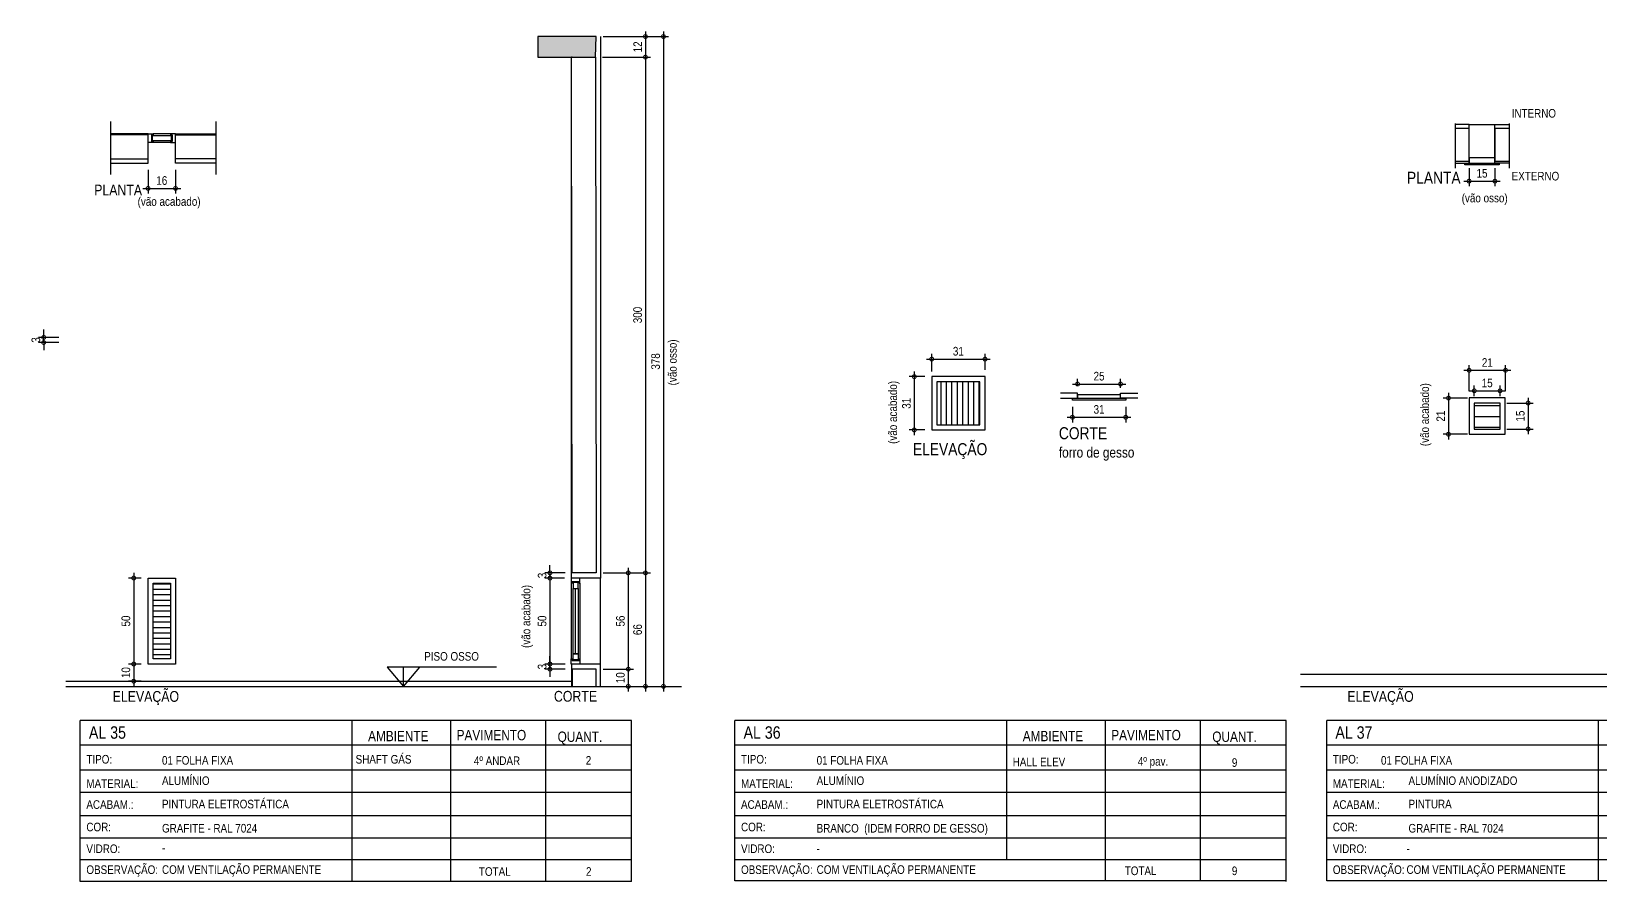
# Model space of a CAD drawing. Header units: metres. Extents: x -0.2 to 51.6, y -20.8 to 5.5.
# Drawn here: x -0.2 to 8.93, y -20.82 to -15.87 of the extents above; entities that cross this region are included whole.
import ezdxf

# ---------------------------------------------------------------- set-up
doc = ezdxf.new("R2010")
doc.units = ezdxf.units.M
for name, color, linetype in [('04-GGBS-DUO-GAS-4º PAV-PR$0$02-GABSGAS-AMERICAS4-SUBSOLO$0$00_GGP227BSGAPEGRLSUBS$0$GG-GA0001', 1, 'Continuous'), ('ARQ-ALV ACAB', 4, 'Continuous'), ('ARQ-ALV OSSO', 5, 'Continuous'), ('ARQ-AUX', 7, 'Continuous'), ('ARQ-AUX2', 2, 'Continuous'), ('ARQ-CAX', 1, 'Continuous'), ('ARQ-CAX @ 1', 1, 'Continuous'), ('ARQ-DIM', 2, 'Continuous'), ('ARQ-ENCH', 1, 'Continuous'), ('ARQ-TXT', 2, 'Continuous'), ('ES-CORTE', 2, 'Continuous')]:
    doc.layers.add(name, color=color, linetype=linetype)
doc.styles.add('Adesa', font='ARIALN.TTF')
doc.styles.get("Standard").update_dxf_attribs({"font": 'arial.ttf'})
doc.dimstyles.new('ADESA 1-0025', dxfattribs={"dimtxt": 0.05, "dimasz": 0.045, "dimexe": 0.03, "dimexo": 0.04, "dimgap": 0.02, "dimtad": 1, "dimtoh": 1, "dimdec": 0, "dimlfac": 100, "dimzin": 4, "dimtxsty": 'Adesa', "dimblk": 'DOTSMALL', "dimcen": 1, "dimdle": 0.03, "dimclrd": 1, "dimclre": 1, "dimclrt": 256, "dimazin": 1, "dimtm": 1e-09, "dimtfac": 1, "dimtdec": 0, "dimtix": 1, "dimtmove": 2, "dimatfit": 0, "dimldrblk": 'DOTSMALL', "dimfxl": 0.8, "dimtvp": 2, "dimtolj": 1, "dimtzin": 0, "dimarcsym": 0})

# ---------------------------------------------------------------- blocks, each defined once
blk = doc.blocks.new('_DotSmall')
at = {"color": 0, "linetype": 'ByBlock', "const_width": 0.5}
blk.add_lwpolyline([(-0.0625, 0, 1), (0.0625, 0, 1)], format="xyb", close=True, dxfattribs=at)
blk = doc.blocks.new('*D568')
at = {"layer": 'ARQ-DIM', "color": 1, "lineweight": -2, "transparency": 16777216}
for p, q in [((0.4779, -16.6762), (0.4779, -16.8137)), ((0.6378, -16.6762), (0.6378, -16.8137)), ((0.4479, -16.7837), (0.6678, -16.7837))]:
    blk.add_line(p, q, dxfattribs=at)
at = {"layer": 'Defpoints', "color": 0, "transparency": 16777216}
for p in [(0.4779, -16.6362), (0.6378, -16.6362), (0.6378, -16.7837)]:
    blk.add_point(p, dxfattribs=at)
at = {"layer": 'ARQ-DIM', "color": 1, "lineweight": -2, "transparency": 16777216, "xscale": 0.045, "yscale": 0.045, "zscale": 0.045, "rotation": 180}
blk.add_blockref('_DotSmall', (0.4779, -16.7837), dxfattribs=at)
at = {"layer": 'ARQ-DIM', "color": 1, "lineweight": -2, "transparency": 16777216, "xscale": 0.045, "yscale": 0.045, "zscale": 0.045}
blk.add_blockref('_DotSmall', (0.6378, -16.7837), dxfattribs=at)
at = {"layer": 'ARQ-DIM', "transparency": 16777216, "insert": (0.5578, -16.7381), "char_height": 0.05, "attachment_point": 5, "style": 'Adesa'}
blk.add_mtext('\\A1;16', dxfattribs=at)
blk = doc.blocks.new('*D569')
at = {"layer": 'ARQ-DIM', "color": 1, "lineweight": -2, "transparency": 16777216}
for p, q in [((3.1252, -19.5803), (3.3009, -19.5803)), ((3.2709, -19.5503), (3.2709, -19.7103)), ((3.1252, -19.6803), (3.3009, -19.6803))]:
    blk.add_line(p, q, dxfattribs=at)
at = {"layer": 'Defpoints', "color": 0, "transparency": 16777216}
for p in [(3.0852, -19.5803), (3.0852, -19.6803), (3.2709, -19.6803)]:
    blk.add_point(p, dxfattribs=at)
at = {"layer": 'ARQ-DIM', "color": 1, "lineweight": -2, "transparency": 16777216, "xscale": 0.045, "yscale": 0.045, "zscale": 0.045}
for p, rotation in [((3.2709, -19.5803), 90), ((3.2709, -19.6803), 270)]:
    blk.add_blockref('_DotSmall', p, dxfattribs=dict(at, rotation=rotation))
at = {"layer": 'ARQ-DIM', "transparency": 16777216, "insert": (3.2254, -19.6303), "char_height": 0.05, "attachment_point": 5, "rotation": 90, "style": 'Adesa'}
blk.add_mtext('\\A1;10', dxfattribs=at)
blk = doc.blocks.new('*D570')
at = {"layer": 'ARQ-DIM', "color": 1, "lineweight": -2, "transparency": 16777216}
for p, q in [((3.1252, -19.0203), (3.3009, -19.0203)), ((3.2709, -18.9903), (3.2709, -19.6103)), ((3.1252, -19.5803), (3.3009, -19.5803))]:
    blk.add_line(p, q, dxfattribs=at)
at = {"layer": 'Defpoints', "color": 0, "transparency": 16777216}
for p in [(3.0852, -19.0203), (3.0852, -19.5803), (3.2709, -19.5803)]:
    blk.add_point(p, dxfattribs=at)
at = {"layer": 'ARQ-DIM', "color": 1, "lineweight": -2, "transparency": 16777216, "xscale": 0.045, "yscale": 0.045, "zscale": 0.045}
for p, rotation in [((3.2709, -19.0203), 90), ((3.2709, -19.5803), 270)]:
    blk.add_blockref('_DotSmall', p, dxfattribs=dict(at, rotation=rotation))
at = {"layer": 'ARQ-DIM', "transparency": 16777216, "insert": (3.2254, -19.3003), "char_height": 0.05, "attachment_point": 5, "rotation": 90, "style": 'Adesa'}
blk.add_mtext('\\A1;56', dxfattribs=at)
blk = doc.blocks.new('*D571')
at = {"layer": 'ARQ-DIM', "color": 1, "lineweight": -2, "transparency": 16777216}
for p, q in [((3.371, -15.8703), (3.371, -16.0503)), ((3.1258, -15.9003), (3.401, -15.9003)), ((3.1202, -16.0203), (3.401, -16.0203))]:
    blk.add_line(p, q, dxfattribs=at)
at = {"layer": 'Defpoints', "color": 0, "transparency": 16777216}
for p in [(3.0858, -15.9003), (3.0802, -16.0203), (3.371, -16.0203)]:
    blk.add_point(p, dxfattribs=at)
at = {"layer": 'ARQ-DIM', "color": 1, "lineweight": -2, "transparency": 16777216, "xscale": 0.045, "yscale": 0.045, "zscale": 0.045}
for p, rotation in [((3.371, -15.9003), 90), ((3.371, -16.0203), 270)]:
    blk.add_blockref('_DotSmall', p, dxfattribs=dict(at, rotation=rotation))
at = {"layer": 'ARQ-DIM', "transparency": 16777216, "insert": (3.3259, -15.9603), "char_height": 0.05, "attachment_point": 5, "rotation": 90, "style": 'Adesa'}
blk.add_mtext('\\A1;12', dxfattribs=at)
blk = doc.blocks.new('*D572')
at = {"layer": 'ARQ-DIM', "color": 1, "lineweight": -2, "transparency": 16777216}
for p, q in [((3.3409, -19.0203), (3.401, -19.0203)), ((3.371, -18.9903), (3.371, -19.7103)), ((3.2531, -19.6803), (3.401, -19.6803))]:
    blk.add_line(p, q, dxfattribs=at)
at = {"layer": 'Defpoints', "color": 0, "transparency": 16777216}
for p in [(3.3009, -19.0203), (3.2131, -19.6803), (3.371, -19.6803)]:
    blk.add_point(p, dxfattribs=at)
at = {"layer": 'ARQ-DIM', "color": 1, "lineweight": -2, "transparency": 16777216, "xscale": 0.045, "yscale": 0.045, "zscale": 0.045}
for p, rotation in [((3.371, -19.0203), 90), ((3.371, -19.6803), 270)]:
    blk.add_blockref('_DotSmall', p, dxfattribs=dict(at, rotation=rotation))
at = {"layer": 'ARQ-DIM', "transparency": 16777216, "insert": (3.3254, -19.3503), "char_height": 0.05, "attachment_point": 5, "rotation": 90, "style": 'Adesa'}
blk.add_mtext('\\A1;66', dxfattribs=at)
blk = doc.blocks.new('*D573')
at = {"layer": 'ARQ-DIM', "color": 1, "lineweight": -2, "transparency": 16777216}
for p, q in [((3.4757, -15.8703), (3.4757, -19.7103)), ((3.4031, -15.9003), (3.5057, -15.9003)), ((3.367, -19.6803), (3.5057, -19.6803))]:
    blk.add_line(p, q, dxfattribs=at)
at = {"layer": 'Defpoints', "color": 0, "transparency": 16777216}
for p in [(3.3631, -15.9003), (3.327, -19.6803), (3.4757, -19.6803)]:
    blk.add_point(p, dxfattribs=at)
at = {"layer": 'ARQ-DIM', "color": 1, "lineweight": -2, "transparency": 16777216, "xscale": 0.045, "yscale": 0.045, "zscale": 0.045}
for p, rotation in [((3.4757, -15.9003), 90), ((3.4757, -19.6803), 270)]:
    blk.add_blockref('_DotSmall', p, dxfattribs=dict(at, rotation=rotation))
at = {"layer": 'ARQ-DIM', "transparency": 16777216, "insert": (3.4302, -17.7903), "char_height": 0.05, "attachment_point": 5, "rotation": 90, "style": 'Adesa'}
blk.add_mtext('\\A1;378', dxfattribs=at)
blk = doc.blocks.new('*D574')
at = {"layer": 'ARQ-DIM', "color": 1, "lineweight": -2, "transparency": 16777216}
for p, q in [((2.8996, -19.0503), (2.7856, -19.0503)), ((2.8156, -19.0203), (2.8156, -19.5804)), ((2.8996, -19.5504), (2.7856, -19.5504))]:
    blk.add_line(p, q, dxfattribs=at)
at = {"layer": 'Defpoints', "color": 0, "transparency": 16777216}
for p in [(2.9396, -19.0503), (2.8156, -19.5504), (2.9396, -19.5504)]:
    blk.add_point(p, dxfattribs=at)
at = {"layer": 'ARQ-DIM', "color": 1, "lineweight": -2, "transparency": 16777216, "xscale": 0.045, "yscale": 0.045, "zscale": 0.045}
for p, rotation in [((2.8156, -19.0503), 90), ((2.8156, -19.5504), 270)]:
    blk.add_blockref('_DotSmall', p, dxfattribs=dict(at, rotation=rotation))
at = {"layer": 'ARQ-DIM', "transparency": 16777216, "insert": (2.7701, -19.3004), "char_height": 0.05, "attachment_point": 5, "rotation": 90, "style": 'Adesa'}
blk.add_mtext('\\A1;50', dxfattribs=at)
blk = doc.blocks.new('*D575')
at = {"layer": 'ARQ-DIM', "color": 1, "lineweight": -2, "transparency": 16777216}
for p, q in [((2.8156, -19.0203), (2.8156, -18.9753)), ((2.9046, -19.0203), (2.7856, -19.0203)), ((2.8996, -19.0504), (2.7856, -19.0504)), ((2.8156, -19.0203), (2.8156, -19.0504)), ((2.8156, -19.0504), (2.8156, -19.0954))]:
    blk.add_line(p, q, dxfattribs=at)
at = {"layer": 'Defpoints', "color": 0, "transparency": 16777216}
for p in [(2.8156, -19.0504), (2.9396, -19.0504), (2.9446, -19.0203)]:
    blk.add_point(p, dxfattribs=at)
at = {"layer": 'ARQ-DIM', "color": 1, "lineweight": -2, "transparency": 16777216, "xscale": 0.045, "yscale": 0.045, "zscale": 0.045}
for p, rotation in [((2.8156, -19.0203), 270), ((2.8156, -19.0504), 90)]:
    blk.add_blockref('_DotSmall', p, dxfattribs=dict(at, rotation=rotation))
at = {"layer": 'ARQ-DIM', "transparency": 16777216, "insert": (2.7701, -19.0354), "char_height": 0.05, "attachment_point": 5, "rotation": 90, "style": 'Adesa'}
blk.add_mtext('\\A1;3', dxfattribs=at)
blk = doc.blocks.new('*D576')
at = {"layer": 'ARQ-DIM', "color": 1, "lineweight": -2, "transparency": 16777216}
for p, q in [((2.8156, -19.5504), (2.8156, -19.5054)), ((2.9046, -19.5504), (2.7856, -19.5504)), ((2.9046, -19.5804), (2.7856, -19.5804)), ((2.8156, -19.5804), (2.8156, -19.5504)), ((2.8156, -19.5804), (2.8156, -19.6254))]:
    blk.add_line(p, q, dxfattribs=at)
at = {"layer": 'Defpoints', "color": 0, "transparency": 16777216}
for p in [(2.8156, -19.5504), (2.9446, -19.5504), (2.9446, -19.5804)]:
    blk.add_point(p, dxfattribs=at)
at = {"layer": 'ARQ-DIM', "color": 1, "lineweight": -2, "transparency": 16777216, "xscale": 0.045, "yscale": 0.045, "zscale": 0.045}
for p, rotation in [((2.8156, -19.5504), 270), ((2.8156, -19.5804), 90)]:
    blk.add_blockref('_DotSmall', p, dxfattribs=dict(at, rotation=rotation))
at = {"layer": 'ARQ-DIM', "transparency": 16777216, "insert": (2.7701, -19.5654), "char_height": 0.05, "attachment_point": 5, "rotation": 90, "style": 'Adesa'}
blk.add_mtext('\\A1;3', dxfattribs=at)
blk = doc.blocks.new('*D577')
at = {"layer": 'ARQ-DIM', "color": 1, "lineweight": -2, "transparency": 16777216}
for p, q in [((3.1202, -16.0203), (3.401, -16.0203)), ((3.371, -15.9903), (3.371, -19.0503)), ((3.253, -19.0203), (3.401, -19.0203))]:
    blk.add_line(p, q, dxfattribs=at)
at = {"layer": 'Defpoints', "color": 0, "transparency": 16777216}
for p in [(3.0802, -16.0203), (3.213, -19.0203), (3.371, -19.0203)]:
    blk.add_point(p, dxfattribs=at)
at = {"layer": 'ARQ-DIM', "color": 1, "lineweight": -2, "transparency": 16777216, "xscale": 0.045, "yscale": 0.045, "zscale": 0.045}
for p, rotation in [((3.371, -16.0203), 90), ((3.371, -19.0203), 270)]:
    blk.add_blockref('_DotSmall', p, dxfattribs=dict(at, rotation=rotation))
at = {"layer": 'ARQ-DIM', "transparency": 16777216, "insert": (3.3254, -17.5203), "char_height": 0.05, "attachment_point": 5, "rotation": 90, "style": 'Adesa'}
blk.add_mtext('\\A1;300', dxfattribs=at)
blk = doc.blocks.new('*U578')
at = {"color": 0, "linetype": 'ByBlock', "ltscale": 0.5}
for points in [[(0.02, -0.045), (0.02, -0.045), (0.02, -0.045), (0.02, -0.045), (0.02, -0.045), (0.02, -0.045), (0.02, -0.045), (0.02, -0.045), (0.02, -0.045), (0.03, -0.045), (0.03, -0.05), (0, -0.05), (0, 0), (0.03, 0), (0.03, -0.005), (0.02, -0.005), (0.02, -0.045)], [(0.4801, -0.045), (0.4801, -0.045), (0.4801, -0.045), (0.4801, -0.045), (0.4801, -0.045), (0.4801, -0.045), (0.4801, -0.045), (0.4801, -0.045), (0.4801, -0.045), (0.4701, -0.045), (0.4701, -0.05), (0.5001, -0.05), (0.5001, 0), (0.4701, 0), (0.4701, -0.005), (0.4801, -0.005), (0.4801, -0.045)], [(0.025, -0.01), (0.06, -0.01), (0.06, -0.04), (0.025, -0.04)], [(0.4751, -0.01), (0.4401, -0.01), (0.4401, -0.04), (0.4751, -0.04)]]:
    blk.add_lwpolyline(points, close=True, dxfattribs=at)
at = {"color": 8, "linetype": 'ByBlock', "ltscale": 0.5}
for points in [[(0.4701, 0), (0.03, 0)], [(0.4701, -0.05), (0.03, -0.05)]]:
    blk.add_lwpolyline(points, dxfattribs=at)
at = {"color": 7, "linetype": 'ByBlock', "ltscale": 0.5}
blk.add_lwpolyline([(0.4401, -0.01), (0.4401, -0.04), (0.06, -0.04), (0.06, -0.01)], close=True, dxfattribs=at)
blk.add_lwpolyline([(0.06, -0.025), (0.4401, -0.025)], dxfattribs=at)
blk = doc.blocks.new('*D579')
at = {"layer": 'ARQ-DIM', "color": 1, "lineweight": -2, "transparency": 16777216}
for p, q in [((0.4379, -19.0503), (0.3647, -19.0503)), ((0.3947, -19.0203), (0.3947, -19.5803)), ((0.4379, -19.5503), (0.3647, -19.5503))]:
    blk.add_line(p, q, dxfattribs=at)
at = {"layer": 'Defpoints', "color": 0, "transparency": 16777216}
for p in [(0.4779, -19.0503), (0.3947, -19.5503), (0.4779, -19.5503)]:
    blk.add_point(p, dxfattribs=at)
at = {"layer": 'ARQ-DIM', "color": 1, "lineweight": -2, "transparency": 16777216, "xscale": 0.045, "yscale": 0.045, "zscale": 0.045}
for p, rotation in [((0.3947, -19.0503), 90), ((0.3947, -19.5503), 270)]:
    blk.add_blockref('_DotSmall', p, dxfattribs=dict(at, rotation=rotation))
at = {"layer": 'ARQ-DIM', "transparency": 16777216, "insert": (0.3492, -19.3003), "char_height": 0.05, "attachment_point": 5, "rotation": 90, "style": 'Adesa'}
blk.add_mtext('\\A1;50', dxfattribs=at)
blk = doc.blocks.new('*D580')
at = {"layer": 'ARQ-DIM', "color": 1, "lineweight": -2, "transparency": 16777216}
for p, q in [((0.3947, -19.5203), (0.3947, -19.6803)), ((0.4379, -19.5503), (0.3647, -19.5503)), ((0.4379, -19.6503), (0.3647, -19.6503))]:
    blk.add_line(p, q, dxfattribs=at)
at = {"layer": 'Defpoints', "color": 0, "transparency": 16777216}
for p in [(0.4779, -19.5503), (0.3947, -19.6503), (0.4779, -19.6503)]:
    blk.add_point(p, dxfattribs=at)
at = {"layer": 'ARQ-DIM', "color": 1, "lineweight": -2, "transparency": 16777216, "xscale": 0.045, "yscale": 0.045, "zscale": 0.045}
for p, rotation in [((0.3947, -19.5503), 90), ((0.3947, -19.6503), 270)]:
    blk.add_blockref('_DotSmall', p, dxfattribs=dict(at, rotation=rotation))
at = {"layer": 'ARQ-DIM', "transparency": 16777216, "insert": (0.3492, -19.6003), "char_height": 0.05, "attachment_point": 5, "rotation": 90, "style": 'Adesa'}
blk.add_mtext('\\A1;10', dxfattribs=at)
blk = doc.blocks.new('*D679')
at = {"layer": 'ARQ-DIM', "color": 1, "lineweight": -2, "transparency": 16777216}
for p, q in [((5.0059, -17.7766), (5.3759, -17.7766)), ((5.0359, -17.8487), (5.0359, -17.7466)), ((5.3459, -17.8387), (5.3459, -17.7466))]:
    blk.add_line(p, q, dxfattribs=at)
at = {"layer": 'Defpoints', "color": 0, "transparency": 16777216}
for p in [(5.3459, -17.7766), (5.3459, -17.8787), (5.0359, -17.8887)]:
    blk.add_point(p, dxfattribs=at)
at = {"layer": 'ARQ-DIM', "color": 1, "lineweight": -2, "transparency": 16777216, "xscale": 0.045, "yscale": 0.045, "zscale": 0.045, "rotation": 180}
blk.add_blockref('_DotSmall', (5.0359, -17.7766), dxfattribs=at)
at = {"layer": 'ARQ-DIM', "color": 1, "lineweight": -2, "transparency": 16777216, "xscale": 0.045, "yscale": 0.045, "zscale": 0.045}
blk.add_blockref('_DotSmall', (5.3459, -17.7766), dxfattribs=at)
at = {"layer": 'ARQ-DIM', "transparency": 16777216, "insert": (5.1909, -17.7311), "char_height": 0.05, "attachment_point": 5, "style": 'Adesa'}
blk.add_mtext('\\A1;31', dxfattribs=at)
blk = doc.blocks.new('*D680')
at = {"layer": 'ARQ-DIM', "color": 1, "lineweight": -2, "transparency": 16777216}
for p, q in [((4.9959, -17.8787), (4.9045, -17.8787)), ((4.9345, -17.8487), (4.9345, -18.2187)), ((4.9959, -18.1887), (4.9045, -18.1887))]:
    blk.add_line(p, q, dxfattribs=at)
at = {"layer": 'Defpoints', "color": 0, "transparency": 16777216}
for p in [(5.0359, -17.8787), (4.9345, -18.1887), (5.0359, -18.1887)]:
    blk.add_point(p, dxfattribs=at)
at = {"layer": 'ARQ-DIM', "color": 1, "lineweight": -2, "transparency": 16777216, "xscale": 0.045, "yscale": 0.045, "zscale": 0.045}
for p, rotation in [((4.9345, -17.8787), 90), ((4.9345, -18.1887), 270)]:
    blk.add_blockref('_DotSmall', p, dxfattribs=dict(at, rotation=rotation))
at = {"layer": 'ARQ-DIM', "transparency": 16777216, "insert": (4.889, -18.0337), "char_height": 0.05, "attachment_point": 5, "rotation": 90, "style": 'Adesa'}
blk.add_mtext('\\A1;31', dxfattribs=at)
blk = doc.blocks.new('*D681')
at = {"layer": 'ARQ-DIM', "color": 1, "lineweight": -2, "transparency": 16777216}
for p, q in [((5.8543, -18.0546), (5.8543, -18.145)), ((6.1643, -18.0546), (6.1643, -18.145)), ((5.8243, -18.115), (6.1943, -18.115))]:
    blk.add_line(p, q, dxfattribs=at)
at = {"layer": 'Defpoints', "color": 0, "transparency": 16777216}
for p in [(5.8543, -18.0146), (6.1643, -18.0146), (6.1643, -18.115)]:
    blk.add_point(p, dxfattribs=at)
at = {"layer": 'ARQ-DIM', "color": 1, "lineweight": -2, "transparency": 16777216, "xscale": 0.045, "yscale": 0.045, "zscale": 0.045, "rotation": 180}
blk.add_blockref('_DotSmall', (5.8543, -18.115), dxfattribs=at)
at = {"layer": 'ARQ-DIM', "color": 1, "lineweight": -2, "transparency": 16777216, "xscale": 0.045, "yscale": 0.045, "zscale": 0.045}
blk.add_blockref('_DotSmall', (6.1643, -18.115), dxfattribs=at)
at = {"layer": 'ARQ-DIM', "transparency": 16777216, "insert": (6.0093, -18.0695), "char_height": 0.05, "attachment_point": 5, "style": 'Adesa'}
blk.add_mtext('\\A1;31', dxfattribs=at)
blk = doc.blocks.new('*D682')
at = {"layer": 'ARQ-DIM', "color": 1, "lineweight": -2, "transparency": 16777216}
for p, q in [((5.8543, -17.9217), (6.1643, -17.9217)), ((5.8843, -17.9346), (5.8843, -17.8917)), ((6.1343, -17.9446), (6.1343, -17.8917))]:
    blk.add_line(p, q, dxfattribs=at)
at = {"layer": 'Defpoints', "color": 0, "transparency": 16777216}
for p in [(5.8843, -17.9746), (6.1343, -17.9217), (6.1343, -17.9846)]:
    blk.add_point(p, dxfattribs=at)
at = {"layer": 'ARQ-DIM', "color": 1, "lineweight": -2, "transparency": 16777216, "xscale": 0.045, "yscale": 0.045, "zscale": 0.045, "rotation": 180}
blk.add_blockref('_DotSmall', (5.8843, -17.9217), dxfattribs=at)
at = {"layer": 'ARQ-DIM', "color": 1, "lineweight": -2, "transparency": 16777216, "xscale": 0.045, "yscale": 0.045, "zscale": 0.045}
blk.add_blockref('_DotSmall', (6.1343, -17.9217), dxfattribs=at)
at = {"layer": 'ARQ-DIM', "transparency": 16777216, "insert": (6.0093, -17.8762), "char_height": 0.05, "attachment_point": 5, "style": 'Adesa'}
blk.add_mtext('\\A1;25', dxfattribs=at)
blk = doc.blocks.new('04-GGBS-DUO-GAS-4º PAV-PR$0$02-GABSGAS-AMERICAS4-SUBSOLO$0$00_GGP227BSGAPEGRLSUBS$0$04_GGP253BSGAAP3PAV$0$GRELHA')
at = {"layer": 'ARQ-CAX'}
h = blk.add_hatch(dxfattribs=at)
h.set_pattern_fill('LINE', scale=0.01)
h.set_pattern_definition([(0, (0.01, 0.085), (0, 0.03175), [])])
h.paths.add_polyline_path([(0.01, 0.21), (0.01, -0.04), (0.26, -0.04), (0.26, 0.21)])
for points in [[(-0.02, 0.24), (0.29, 0.24), (0.29, -0.07), (-0.02, -0.07)], [(0.01, 0.21), (0.26, 0.21), (0.26, -0.04), (0.01, -0.04)]]:
    blk.add_lwpolyline(points, close=True, dxfattribs=at)
blk = doc.blocks.new('*D686')
at = {"layer": 'ARQ-DIM', "color": 1, "lineweight": -2, "transparency": 16777216}
for p, q in [((8.1615, -16.6662), (8.1615, -16.7715)), ((8.3115, -16.6662), (8.3115, -16.7715)), ((8.1315, -16.7415), (8.3415, -16.7415))]:
    blk.add_line(p, q, dxfattribs=at)
at = {"layer": 'Defpoints', "color": 0, "transparency": 16777216}
for p in [(8.1615, -16.6262), (8.3115, -16.6262), (8.3115, -16.7415)]:
    blk.add_point(p, dxfattribs=at)
at = {"layer": 'ARQ-DIM', "color": 1, "lineweight": -2, "transparency": 16777216, "xscale": 0.045, "yscale": 0.045, "zscale": 0.045, "rotation": 180}
blk.add_blockref('_DotSmall', (8.1615, -16.7415), dxfattribs=at)
at = {"layer": 'ARQ-DIM', "color": 1, "lineweight": -2, "transparency": 16777216, "xscale": 0.045, "yscale": 0.045, "zscale": 0.045}
blk.add_blockref('_DotSmall', (8.3115, -16.7415), dxfattribs=at)
at = {"layer": 'ARQ-DIM', "transparency": 16777216, "insert": (8.2365, -16.696), "char_height": 0.05, "attachment_point": 5, "style": 'Adesa'}
blk.add_mtext('\\A1;15', dxfattribs=at)
blk = doc.blocks.new('*D684')
at = {"layer": 'ARQ-DIM', "color": 1, "lineweight": -2, "transparency": 16777216}
for p, q in [((8.0414, -17.9734), (8.0414, -18.2434)), ((8.1515, -18.0034), (8.0114, -18.0034)), ((8.1515, -18.2134), (8.0114, -18.2134))]:
    blk.add_line(p, q, dxfattribs=at)
at = {"layer": 'Defpoints', "color": 0, "transparency": 16777216}
for p in [(8.1915, -18.0034), (8.0414, -18.2134), (8.1915, -18.2134)]:
    blk.add_point(p, dxfattribs=at)
at = {"layer": 'ARQ-DIM', "color": 1, "lineweight": -2, "transparency": 16777216, "xscale": 0.045, "yscale": 0.045, "zscale": 0.045}
for p, rotation in [((8.0414, -18.0034), 90), ((8.0414, -18.2134), 270)]:
    blk.add_blockref('_DotSmall', p, dxfattribs=dict(at, rotation=rotation))
at = {"layer": 'ARQ-DIM', "transparency": 16777216, "insert": (7.9963, -18.1084), "char_height": 0.05, "attachment_point": 5, "rotation": 90, "style": 'Adesa'}
blk.add_mtext('\\A1;21', dxfattribs=at)
blk = doc.blocks.new('*D685')
at = {"layer": 'ARQ-DIM', "color": 1, "lineweight": -2, "transparency": 16777216}
for p, q in [((8.1615, -17.9611), (8.3715, -17.9611)), ((8.1915, -17.9923), (8.1915, -17.9311)), ((8.3415, -17.9923), (8.3415, -17.9311))]:
    blk.add_line(p, q, dxfattribs=at)
at = {"layer": 'Defpoints', "color": 0, "transparency": 16777216}
for p in [(8.3415, -17.9611), (8.1915, -18.0323), (8.3415, -18.0323)]:
    blk.add_point(p, dxfattribs=at)
at = {"layer": 'ARQ-DIM', "color": 1, "lineweight": -2, "transparency": 16777216, "xscale": 0.045, "yscale": 0.045, "zscale": 0.045, "rotation": 180}
blk.add_blockref('_DotSmall', (8.1915, -17.9611), dxfattribs=at)
at = {"layer": 'ARQ-DIM', "color": 1, "lineweight": -2, "transparency": 16777216, "xscale": 0.045, "yscale": 0.045, "zscale": 0.045}
blk.add_blockref('_DotSmall', (8.3415, -17.9611), dxfattribs=at)
at = {"layer": 'ARQ-DIM', "transparency": 16777216, "insert": (8.2665, -17.9155), "char_height": 0.05, "attachment_point": 5, "style": 'Adesa'}
blk.add_mtext('\\A1;15', dxfattribs=at)
blk = doc.blocks.new('*D687')
at = {"layer": 'ARQ-DIM', "color": 1, "lineweight": -2, "transparency": 16777216}
for p, q in [((8.3815, -18.0323), (8.5346, -18.0323)), ((8.5046, -18.0023), (8.5046, -18.2134)), ((8.3815, -18.1834), (8.5346, -18.1834))]:
    blk.add_line(p, q, dxfattribs=at)
at = {"layer": 'Defpoints', "color": 0, "transparency": 16777216}
for p in [(8.3415, -18.0323), (8.3415, -18.1834), (8.5046, -18.1834)]:
    blk.add_point(p, dxfattribs=at)
at = {"layer": 'ARQ-DIM', "color": 1, "lineweight": -2, "transparency": 16777216, "xscale": 0.045, "yscale": 0.045, "zscale": 0.045}
for p, rotation in [((8.5046, -18.0323), 90), ((8.5046, -18.1834), 270)]:
    blk.add_blockref('_DotSmall', p, dxfattribs=dict(at, rotation=rotation))
at = {"layer": 'ARQ-DIM', "transparency": 16777216, "insert": (8.4591, -18.1079), "char_height": 0.05, "attachment_point": 5, "rotation": 90, "style": 'Adesa'}
blk.add_mtext('\\A1;15', dxfattribs=at)
blk = doc.blocks.new('*D730')
at = {"layer": 'ARQ-DIM', "color": 1, "lineweight": -2, "transparency": 16777216}
for p, q in [((8.1315, -17.8416), (8.4033, -17.8416)), ((8.1615, -17.9623), (8.1615, -17.8116)), ((8.3733, -17.9623), (8.3733, -17.8116))]:
    blk.add_line(p, q, dxfattribs=at)
at = {"layer": 'Defpoints', "color": 0, "transparency": 16777216}
for p in [(8.3733, -17.8416), (8.1615, -18.0023), (8.3733, -18.0023)]:
    blk.add_point(p, dxfattribs=at)
at = {"layer": 'ARQ-DIM', "color": 1, "lineweight": -2, "transparency": 16777216, "xscale": 0.045, "yscale": 0.045, "zscale": 0.045, "rotation": 180}
blk.add_blockref('_DotSmall', (8.1615, -17.8416), dxfattribs=at)
at = {"layer": 'ARQ-DIM', "color": 1, "lineweight": -2, "transparency": 16777216, "xscale": 0.045, "yscale": 0.045, "zscale": 0.045}
blk.add_blockref('_DotSmall', (8.3733, -17.8416), dxfattribs=at)
at = {"layer": 'ARQ-DIM', "transparency": 16777216, "insert": (8.2674, -17.7965), "char_height": 0.05, "attachment_point": 5, "style": 'Adesa'}
blk.add_mtext('\\A1;21', dxfattribs=at)
blk = doc.blocks.new('*D746')
at = {"layer": 'ARQ-DIM', "color": 1, "lineweight": -2, "transparency": 16777216}
for p, q in [((-0.1289, -17.6503), (-0.1289, -17.6053)), ((-0.04, -17.6503), (-0.1589, -17.6503)), ((-0.04, -17.6803), (-0.1589, -17.6803)), ((-0.1289, -17.6803), (-0.1289, -17.6503)), ((-0.1289, -17.6803), (-0.1289, -17.7253))]:
    blk.add_line(p, q, dxfattribs=at)
at = {"layer": 'Defpoints', "color": 0, "transparency": 16777216}
for p in [(-0.1289, -17.6503), (0, -17.6503), (0, -17.6803)]:
    blk.add_point(p, dxfattribs=at)
at = {"layer": 'ARQ-DIM', "color": 1, "lineweight": -2, "transparency": 16777216, "xscale": 0.045, "yscale": 0.045, "zscale": 0.045}
for p, rotation in [((-0.1289, -17.6503), 270), ((-0.1289, -17.6803), 90)]:
    blk.add_blockref('_DotSmall', p, dxfattribs=dict(at, rotation=rotation))
at = {"layer": 'ARQ-DIM', "transparency": 16777216, "insert": (-0.1745, -17.6653), "char_height": 0.05, "attachment_point": 5, "rotation": 90, "style": 'Adesa'}
blk.add_mtext('\\A1;3', dxfattribs=at)
blk = doc.blocks.new('ALUMINIO')
h = blk.add_hatch(color=8)
h.dxf.hatch_style = 1
h.paths.add_polyline_path([(2.9452, -16.0203), (3.0802, -16.0203), (3.0852, -15.9003), (2.7452, -15.9003), (2.7452, -16.0203)])
at = {"layer": 'ARQ-AUX'}
h = blk.add_hatch(dxfattribs=at)
h.set_pattern_fill('LINE', color=256, scale=0.01)
h.set_pattern_definition([(0, (0.005476, -0.160148), (0, 0.03175), [])])
h.paths.add_polyline_path([(0.5079, -19.0803), (0.6079, -19.0803), (0.6079, -19.5203), (0.5079, -19.5203)])
at = {"layer": 'ARQ-CAX'}
h = blk.add_hatch(dxfattribs=at)
h.set_pattern_fill('LINE', scale=0.02)
h.set_pattern_definition([(0, (8.191476, -18.17337), (0, 0.0635), [])])
h.paths.add_polyline_path([(8.1915, -18.1834), (8.3415, -18.1834), (8.3415, -18.0323), (8.1915, -18.0323)])
at = {"color": 8}
blk.add_line((2.7452, -15.9003), (2.7452, -16.0203), dxfattribs=at)
for points in [[(8.0794, -16.4058), (8.0794, -16.6661)], [(8.3935, -16.4058), (8.3935, -16.6661)]]:
    blk.add_lwpolyline(points)
at = {"color": 0, "linetype": 'ByBlock', "ltscale": 0.5}
for points in [[(0.4979, -16.5112), (0.4979, -16.5112), (0.4979, -16.5112), (0.4979, -16.5112), (0.4979, -16.5112), (0.4979, -16.5112), (0.4979, -16.5112), (0.4979, -16.5112), (0.4979, -16.5112), (0.5079, -16.5112), (0.5079, -16.5162), (0.4779, -16.5162), (0.4779, -16.4662), (0.5079, -16.4662), (0.5079, -16.4712), (0.4979, -16.4712), (0.4979, -16.5112)], [(0.5029, -16.4762), (0.6128, -16.4762), (0.6128, -16.5062), (0.5029, -16.5062)], [(0.6178, -16.5112), (0.6178, -16.5112), (0.6178, -16.5112), (0.6178, -16.5112), (0.6178, -16.5112), (0.6178, -16.5112), (0.6178, -16.5112), (0.6178, -16.5112), (0.6178, -16.5112), (0.6078, -16.5112), (0.6078, -16.5162), (0.6378, -16.5162), (0.6378, -16.4662), (0.6078, -16.4662), (0.6078, -16.4712), (0.6178, -16.4712), (0.6178, -16.5112)]]:
    blk.add_lwpolyline(points, close=True, dxfattribs=at)
at = {"color": 8, "linetype": 'ByBlock', "ltscale": 0.5}
for points in [[(0.6078, -16.4662), (0.5079, -16.4662)], [(0.6078, -16.5162), (0.5079, -16.5162)]]:
    blk.add_lwpolyline(points, dxfattribs=at)
at = {"layer": 'ARQ-ALV ACAB', "ltscale": 0.05}
blk.add_line((7.1809, -19.6103), (10.1009, -19.6103), dxfattribs=at)
at = {"layer": 'ARQ-ALV ACAB'}
blk.add_line((0, -19.6503), (2.9402, -19.6503), dxfattribs=at)
for points in [[(3.1102, -15.9003), (3.1102, -19.0503), (2.9402, -19.0503), (2.9402, -16.0203)], [(8.1615, -16.6362), (8.1615, -16.4112), (8.0794, -16.4112)], [(8.3935, -16.6362), (8.3115, -16.6362), (8.3115, -16.4112), (8.3935, -16.4112)], [(8.0794, -16.6362), (8.1615, -16.6362)], [(3.1102, -19.6803), (3.1102, -19.5503), (2.9402, -19.5503), (2.9402, -19.6803)]]:
    blk.add_lwpolyline(points, dxfattribs=at)
at = {"layer": 'ARQ-ALV ACAB', "ltscale": 0.05}
for points in [[(0.2632, -16.6362), (0.4779, -16.6362), (0.4779, -16.4662), (0.2622, -16.4662)], [(0.8725, -16.6362), (0.6378, -16.6362), (0.6378, -16.4662), (0.8725, -16.4662)]]:
    blk.add_lwpolyline(points, dxfattribs=at)
at = {"layer": 'ARQ-ALV OSSO'}
for points in [[(3.0802, -16.0203), (3.0852, -19.0203), (2.9452, -19.0203), (2.9402, -16.0203)], [(8.0794, -16.6262), (8.1615, -16.6262), (8.1615, -16.4362), (8.0794, -16.4362)], [(8.3935, -16.4362), (8.3115, -16.4362), (8.3115, -16.6262), (8.3935, -16.6262)], [(3.0852, -19.6803), (3.0852, -19.5803), (2.9452, -19.5803), (2.9452, -19.6803)]]:
    blk.add_lwpolyline(points, dxfattribs=at)
at = {"layer": 'ARQ-ALV OSSO', "ltscale": 0.05}
for points in [[(0.2632, -16.6112), (0.4779, -16.6112), (0.4779, -16.4712), (0.2632, -16.4712)], [(0.8725, -16.6112), (0.6378, -16.6112), (0.6378, -16.4712), (0.8725, -16.4712)]]:
    blk.add_lwpolyline(points, dxfattribs=at)
at = {"layer": 'ARQ-AUX'}
for points in [[(8.1615, -16.4112), (8.3115, -16.4112)], [(5.7843, -18.0046), (5.8843, -18.0046), (5.8843, -17.9746), (5.7843, -17.9746)], [(6.2343, -18.0046), (6.1343, -18.0046), (6.1343, -17.9746), (6.2343, -17.9746)], [(3.1102, -19.5503), (3.1102, -19.0503)]]:
    blk.add_lwpolyline(points, dxfattribs=at)
at = {"layer": 'ARQ-AUX2'}
blk.add_lwpolyline([(2.7452, -16.0203), (2.9452, -16.0203), (2.9402, -16.0203), (3.0802, -16.0203), (3.0852, -15.9003), (2.7452, -15.9003)], dxfattribs=at)
at = {"layer": 'ARQ-CAX'}
for points in [[(8.1615, -16.6362), (8.3115, -16.6362), (8.3115, -16.6062), (8.1615, -16.6062)], [(8.1365, -16.6362), (8.3365, -16.6362), (8.3365, -16.6462), (8.1365, -16.6462)], [(5.8543, -18.0046), (6.1643, -18.0046), (6.1643, -18.0146), (5.8543, -18.0146)], [(5.8843, -18.0046), (6.1343, -18.0046), (6.1343, -17.9846), (5.8843, -17.9846)], [(8.1615, -18.2134), (8.3715, -18.2134), (8.3715, -18.0023), (8.1615, -18.0023)], [(8.1915, -18.1834), (8.3415, -18.1834), (8.3415, -18.0323), (8.1915, -18.0323)], [(0.4779, -19.0503), (0.6379, -19.0503), (0.6379, -19.5503), (0.4779, -19.5503)], [(0.5079, -19.0803), (0.6079, -19.0803), (0.6079, -19.5203), (0.5079, -19.5203)]]:
    blk.add_lwpolyline(points, close=True, dxfattribs=at)
at = {"layer": 'ARQ-DIM'}
blk.add_lwpolyline([(2.5046, -19.5678), (1.8684, -19.5678), (1.9634, -19.6803), (2.0583, -19.5678), (1.8684, -19.5678), (1.9634, -19.6803), (1.9634, -19.5678)], dxfattribs=at)
at = {"layer": 'ARQ-ENCH', "ltscale": 0.01}
for p, q in [((0.2622, -16.7028), (0.2622, -16.3937)), ((0.8735, -16.7028), (0.8735, -16.3938)), ((3.2895, -19.8792), (0.0834, -19.8792)), ((0.0834, -20.8161), (0.0834, -19.8792)), ((1.6648, -20.8161), (1.6648, -19.8792)), ((1.6648, -20.8161), (1.6648, -19.8792)), ((2.2379, -19.8792), (2.2379, -20.8161)), ((2.7903, -19.8792), (2.7903, -20.8161)), ((3.2895, -20.8161), (3.2895, -19.8792)), ((7.097, -19.8792), (3.8909, -19.8792)), ((3.8909, -20.8117), (3.8909, -19.8792)), ((5.4723, -20.6897), (5.4723, -19.8792)), ((5.4723, -20.6897), (5.4723, -19.8792)), ((6.0455, -19.8792), (6.0455, -20.8117)), ((6.5978, -19.8792), (6.5978, -20.8117)), ((7.097, -20.8161), (7.097, -19.8792)), ((10.6635, -19.8792), (7.333, -19.8792)), ((7.333, -20.8117), (7.333, -19.8792)), ((8.9144, -20.6897), (8.9144, -19.8792)), ((8.9144, -20.8117), (8.9144, -19.8792)), ((3.2895, -20.023), (0.0834, -20.023)), ((7.097, -20.023), (3.8909, -20.023)), ((10.6635, -20.023), (7.333, -20.023)), ((3.2895, -20.1669), (0.0834, -20.1669)), ((7.097, -20.1669), (3.8909, -20.1669)), ((10.6635, -20.1669), (7.333, -20.1669)), ((3.2895, -20.2976), (0.0834, -20.2976)), ((7.097, -20.2976), (3.8909, -20.2976)), ((10.6635, -20.2976), (7.333, -20.2976)), ((3.2895, -20.4327), (0.0834, -20.4327)), ((7.097, -20.4327), (3.8909, -20.4327)), ((10.6635, -20.4327), (7.333, -20.4327)), ((3.2895, -20.5634), (0.0834, -20.5634)), ((7.097, -20.5634), (3.8909, -20.5634)), ((10.6635, -20.5634), (7.333, -20.5634)), ((3.2895, -20.6897), (0.0834, -20.6897)), ((7.097, -20.6897), (3.8909, -20.6897)), ((10.6635, -20.6897), (7.333, -20.6897)), ((3.2895, -20.8161), (0.0834, -20.8161)), ((7.097, -20.8117), (3.8909, -20.8117)), ((10.6635, -20.8117), (7.333, -20.8117))]:
    blk.add_line(p, q, dxfattribs=at)
at = {"layer": 'ES-CORTE'}
for p, q in [((0, -19.6803), (3.5812, -19.6803)), ((7.1809, -19.6803), (10.7365, -19.6803))]:
    blk.add_line(p, q, dxfattribs=at)
at = {"layer": '04-GGBS-DUO-GAS-4º PAV-PR$0$02-GABSGAS-AMERICAS4-SUBSOLO$0$00_GGP227BSGAPEGRLSUBS$0$GG-GA0001', "xscale": -1, "rotation": 90}
blk.add_blockref('04-GGBS-DUO-GAS-4º PAV-PR$0$02-GABSGAS-AMERICAS4-SUBSOLO$0$00_GGP227BSGAPEGRLSUBS$0$04_GGP253BSGAAP3PAV$0$GRELHA', (5.2759, -17.8987), dxfattribs=at)
at = {"layer": 'ARQ-CAX @ 1', "rotation": 89.99999999999999}
blk.add_blockref('*U578', (2.9396, -19.5504), dxfattribs=at)
at = {"layer": 'ARQ-TXT', "ltscale": 0.01, "char_height": 0.05, "attachment_point": 1}
for s, insert, width in [('{\\fArial Narrow|b0|i0|c0|p34;INTERNO }', (8.409, -16.3218), 0.826334), ('{\\fArial Narrow|b0|i0|c0|p34;EXTERNO }', (8.409, -16.6874), 0.826334), ('{\\fArial Narrow|b0|i0|c0|p34;(vão osso)}', (8.1183, -16.8146), 0.387131)]:
    blk.add_mtext(s, dxfattribs=dict(at, insert=insert, width=width))
at = {"layer": 'ARQ-TXT', "attachment_point": 1, "style": 'Adesa'}
for s, insert, char_height, width in [('PLANTA', (7.8001, -16.687), 0.07, 0.551174), ('PLANTA', (0.1646, -16.7619), 0.0625, 0.551174), ('(vão acabado)', (0.4173, -16.8349), 0.05, 0.551174), ('ELEVAÇÃO', (4.9267, -18.2655), 0.07, 0.551174), ('CORTE \\P{\\H0.85714x;forro de gesso}', (5.7754, -18.1727), 0.07, 0.551174), ('PISO OSSO', (2.0841, -19.4808), 0.05, 0.88), ('ELEVAÇÃO', (0.2724, -19.7076), 0.0625, 0.551174), ('CORTE', (2.8388, -19.7068), 0.0625, 0.551174), ('ELEVAÇÃO', (7.4533, -19.7076), 0.0625, 0.551174)]:
    blk.add_mtext(s, dxfattribs=dict(at, insert=insert, char_height=char_height, width=width))
at = {"layer": 'ARQ-TXT', "ltscale": 0.01, "char_height": 0.05, "width": 0.88, "attachment_point": 1, "rotation": 90, "style": 'Adesa'}
for s, insert in [('{\\fArial Narrow|b0|i0|c0|p34;(vão osso)}', (3.5025, -17.9296)), ('{\\fArial Narrow|b0|i0|c0|p34;(vão acabado)}', (2.6511, -19.4567))]:
    blk.add_mtext(s, dxfattribs=dict(at, insert=insert))
at = {"layer": 'ARQ-TXT', "ltscale": 0.01, "char_height": 0.05, "width": 0.454027, "attachment_point": 1, "rotation": 90}
for insert in [(4.7839, -18.2697), (7.8776, -18.2829)]:
    blk.add_mtext('{\\fArial Narrow|b0|i0|c0|p34;(vão acabado)}', dxfattribs=dict(at, insert=insert))
at = {"layer": 'ARQ-TXT', "ltscale": 0.01, "style": 'Adesa'}
for s, insert, char_height, width, attachment_point in [('AL 35', (0.134, -19.9127), 0.072, 0.605305, 1), ('AMBIENTE', (1.9334, -19.9395), 0.06, 0.467927, 2), ('PAVIMENTO', (2.2726, -19.9642), 0.06, 0.336611, 4), ('QUANT.', (2.9899, -19.9432), 0.06, 0.39922, 2), ('AL 36', (3.9415, -19.9127), 0.072, 0.605305, 1), ('AMBIENTE', (5.7409, -19.9395), 0.06, 0.467927, 2), ('PAVIMENTO', (6.0801, -19.9642), 0.06, 0.336611, 4), ('QUANT.', (6.7974, -19.9432), 0.06, 0.39922, 2), ('AL 37', (7.3837, -19.9127), 0.072, 0.605305, 1), ('TIPO:', (0.1193, -20.0792), 0.05, 0.166457, 1), ('SHAFT GÁS', (1.6853, -20.1049), 0.05, 0.742904, 4), ('TIPO:', (3.9268, -20.0792), 0.05, 0.166457, 1), ('TIPO:', (7.3689, -20.0792), 0.05, 0.166457, 1), ('01 FOLHA FIXA', (0.5591, -20.0858), 0.05, 1.067594, 1), ('4º ANDAR', (2.373, -20.1128), 0.05, 0.55993, 4), ('2', (3.0399, -20.1108), 0.05, 0.49922, 5), ('01 FOLHA FIXA', (4.3666, -20.0858), 0.05, 1.067594, 1), ('HALL ELEV', (5.5069, -20.1198), 0.05, 0.543409, 4), ('\\pi0.18543;4º pav.', (6.0491, -20.1242), 0.05, 0.542237, 4), ('9', (6.7974, -20.1239), 0.05, 0.39922, 5), ('01 FOLHA FIXA', (7.6489, -20.0858), 0.05, 1.307483, 1), ('MATERIAL:', (0.1193, -20.2208), 0.05, 0.336303, 1), ('ALUMÍNIO', (0.5591, -20.204), 0.05, 1.067594, 1), ('MATERIAL:', (3.9268, -20.2208), 0.05, 0.336303, 1), ('ALUMÍNIO', (4.3666, -20.204), 0.05, 1.067594, 1), ('MATERIAL:', (7.3689, -20.2208), 0.05, 0.336303, 1), ('ALUMÍNIO ANODIZADO', (7.8088, -20.204), 0.05, 1.067594, 1), ('ACABAM.:', (0.1193, -20.3427), 0.05, 0.336303, 1), ('PINTURA ELETROSTÁTICA', (0.5591, -20.34), 0.05, 1.067594, 1), ('ACABAM.:', (3.9268, -20.3427), 0.05, 0.336303, 1), ('PINTURA ELETROSTÁTICA', (4.3666, -20.34), 0.05, 1.067594, 1), ('ACABAM.:', (7.3689, -20.3427), 0.05, 0.336303, 1), ('PINTURA', (7.8088, -20.34), 0.05, 1.067594, 1), ('COR:', (0.1193, -20.4734), 0.05, 0.336303, 1), ('GRAFITE - RAL 7024', (0.5591, -20.4806), 0.05, 1.067594, 1), ('COR:', (3.9268, -20.4734), 0.05, 0.336303, 1), ('BRANCO  (IDEM FORRO DE GESSO)', (4.3666, -20.4806), 0.05, 1.067594, 1), ('COR:', (7.3689, -20.4734), 0.05, 0.336303, 1), ('GRAFITE - RAL 7024', (7.8088, -20.4806), 0.05, 1.067594, 1), ('VIDRO:', (0.1193, -20.5998), 0.05, 0.336303, 1), ('-', (0.5591, -20.5947), 0.05, 1.067594, 1), ('VIDRO:', (3.9268, -20.5998), 0.05, 0.336303, 1), ('VIDRO:', (7.3689, -20.5998), 0.05, 0.336303, 1), ('OBSERVAÇÃO:', (0.1193, -20.7217), 0.05, 0.336303, 1), ('COM VENTILAÇÃO PERMANENTE', (0.5591, -20.721), 0.05, 1.067594, 1), ('OBSERVAÇÃO:', (3.9268, -20.7217), 0.05, 0.336303, 1), ('-', (4.3666, -20.599), 0.05, 1.067594, 1), ('COM VENTILAÇÃO PERMANENTE', (4.3666, -20.721), 0.05, 1.067594, 1), ('OBSERVAÇÃO:', (7.3689, -20.7217), 0.05, 0.336303, 1), ('-', (7.7972, -20.599), 0.05, 1.067594, 1), ('COM VENTILAÇÃO PERMANENTE', (7.7972, -20.721), 0.05, 1.067594, 1), ('TOTAL', (2.4947, -20.7324), 0.05, 0.410919, 2), ('2', (3.0411, -20.7324), 0.05, 0.39922, 2), ('TOTAL', (6.2509, -20.7281), 0.05, 0.410919, 2), ('9', (6.7974, -20.7281), 0.05, 0.39922, 2)]:
    blk.add_mtext(s, dxfattribs=dict(at, insert=insert, char_height=char_height, width=width, attachment_point=attachment_point))
at = {"layer": 'ARQ-DIM'}
for base, p1, p2, picture, middle in [((3.371, -16.0203), (3.0858, -15.9003), (3.0802, -16.0203), '*D571', (3.3259, -15.9603)), ((3.4757, -19.6803), (3.3631, -15.9003), (3.327, -19.6803), '*D573', (3.4302, -17.7903)), ((3.371, -19.0203), (3.0802, -16.0203), (3.213, -19.0203), '*D577', (3.3254, -17.5203)), ((-0.1289, -17.6503), (0, -17.6803), (0, -17.6503), '*D746', (-0.1745, -17.6653)), ((4.9345, -18.1887), (5.0359, -17.8787), (5.0359, -18.1887), '*D680', (4.889, -18.0337)), ((8.0414, -18.2134), (8.1915, -18.0034), (8.1915, -18.2134), '*D684', (7.9963, -18.1084)), ((8.5046, -18.1834), (8.3415, -18.0323), (8.3415, -18.1834), '*D687', (8.4591, -18.1079)), ((2.8156, -19.0504), (2.9446, -19.0203), (2.9396, -19.0504), '*D575', (2.7701, -19.0354)), ((0.3947, -19.5503), (0.4779, -19.0503), (0.4779, -19.5503), '*D579', (0.3492, -19.3003)), ((2.8156, -19.5504), (2.9396, -19.0503), (2.9396, -19.5504), '*D574', (2.7701, -19.3004)), ((3.2709, -19.5803), (3.0852, -19.0203), (3.0852, -19.5803), '*D570', (3.2254, -19.3003)), ((3.371, -19.6803), (3.3009, -19.0203), (3.213, -19.6803), '*D572', (3.3254, -19.3503)), ((0.3947, -19.6503), (0.4779, -19.5503), (0.4779, -19.6503), '*D580', (0.3492, -19.6003)), ((2.8156, -19.5504), (2.9446, -19.5804), (2.9446, -19.5504), '*D576', (2.7701, -19.5654)), ((3.2709, -19.6803), (3.0852, -19.5803), (3.0852, -19.6803), '*D569', (3.2254, -19.6303))]:
    dim = blk.add_linear_dim(base=base, p1=p1, p2=p2, angle=90, dimstyle='ADESA 1-0025', dxfattribs=at)
    dim.commit()
    dim.dimension.update_dxf_attribs({"geometry": picture, "text_midpoint": middle})
for base, p1, p2, picture, middle in [((0.6378, -16.7837), (0.4779, -16.6362), (0.6378, -16.6362), '*D568', (0.5578, -16.7381)), ((8.3115, -16.7415), (8.1615, -16.6262), (8.3115, -16.6262), '*D686', (8.2365, -16.696)), ((5.3459, -17.7766), (5.0359, -17.8887), (5.3459, -17.8787), '*D679', (5.1909, -17.7311)), ((8.3733, -17.8416), (8.1615, -18.0023), (8.3733, -18.0023), '*D730', (8.2674, -17.7965)), ((6.1343, -17.9217), (5.8843, -17.9746), (6.1343, -17.9846), '*D682', (6.0093, -17.8762)), ((8.3415, -17.9611), (8.1915, -18.0323), (8.3415, -18.0323), '*D685', (8.2665, -17.9155)), ((6.1643, -18.115), (5.8543, -18.0146), (6.1643, -18.0146), '*D681', (6.0093, -18.0695))]:
    dim = blk.add_linear_dim(base=base, p1=p1, p2=p2, dimstyle='ADESA 1-0025', dxfattribs=at)
    dim.commit()
    dim.dimension.update_dxf_attribs({"geometry": picture, "text_midpoint": middle})

msp = doc.modelspace()

# ---------------------------------------------------------------- block references
msp.add_blockref('ALUMINIO', (0, 0))

doc.saveas('drawing.dxf')
